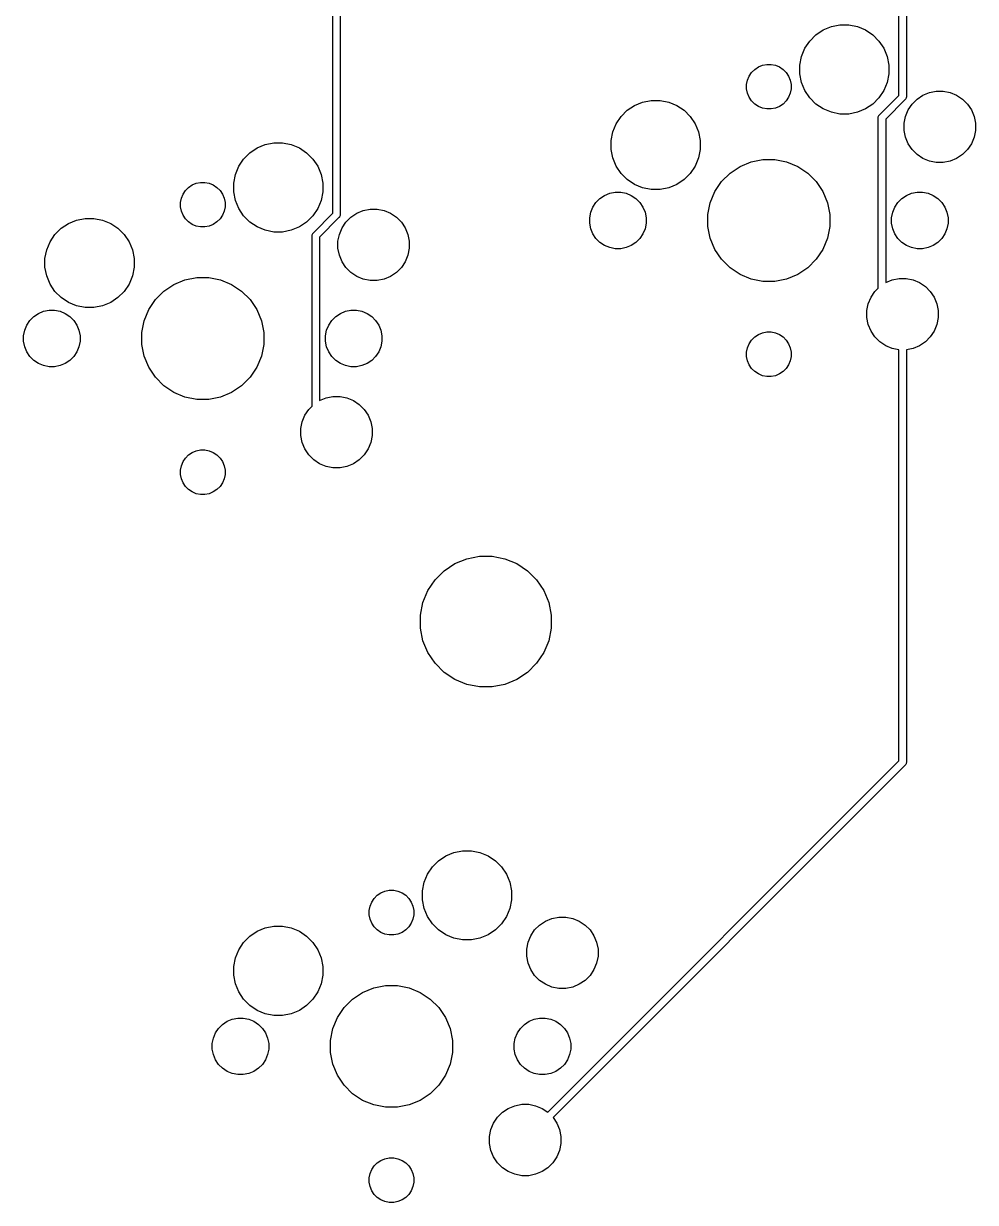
# Model space of a CAD drawing. Extents: x 52 to 337, y -159 to -34.
# Drawn here: x 101.92 to 133.95, y -132.25 to -92.6 of the extents above; entities that cross this region are included whole.
import ezdxf

# ---------------------------------------------------------------- set-up
doc = ezdxf.new("R2010")
doc.units = 0
doc.layers.add('BLACK', color=7, linetype='CONTINUOUS')

msp = doc.modelspace()

# ---------------------------------------------------------------- linework, layer by layer
at = {"layer": 'BLACK', "linetype": 'CONTINUOUS'}
for p, q in [((131.375, -95.01), (131.375, -84.5174)), ((131.625, -84.5174), (131.625, -95.0556)), ((112.325, -98.9787), (112.325, -88.4861)), ((112.575, -88.4861), (112.575, -99.0244)), ((128.829, -92.8095), (129.102, -92.6964)), ((129.102, -92.6964), (129.392, -92.6388)), ((129.392, -92.6388), (129.688, -92.6388)), ((129.688, -92.6388), (129.978, -92.6964)), ((129.978, -92.6964), (130.251, -92.8095)), ((128.211, -93.4282), (128.375, -93.1826)), ((128.375, -93.1826), (128.584, -92.9736)), ((128.584, -92.9736), (128.829, -92.8095)), ((130.251, -92.8095), (130.496, -92.9736)), ((130.496, -92.9736), (130.705, -93.1826)), ((130.705, -93.1826), (130.869, -93.4282)), ((128.098, -93.7012), (128.211, -93.4282)), ((130.869, -93.4282), (130.982, -93.7012)), ((126.781, -93.9976), (126.926, -93.9688)), ((126.926, -93.9688), (127.074, -93.9688)), ((127.074, -93.9688), (127.219, -93.9976)), ((128.04, -93.991), (128.098, -93.7012)), ((130.982, -93.7012), (131.04, -93.991)), ((126.279, -94.5), (126.335, -94.3635)), ((126.335, -94.3635), (126.417, -94.2407)), ((126.417, -94.2407), (126.522, -94.1362)), ((126.522, -94.1362), (126.645, -94.0541)), ((126.645, -94.0541), (126.781, -93.9976)), ((127.219, -93.9976), (127.355, -94.0541)), ((127.355, -94.0541), (127.478, -94.1362)), ((127.478, -94.1362), (127.583, -94.2407)), ((127.583, -94.2407), (127.665, -94.3635)), ((127.665, -94.3635), (127.721, -94.5)), ((128.04, -94.2865), (128.04, -93.991)), ((128.098, -94.5763), (128.04, -94.2865)), ((131.04, -94.2865), (130.982, -94.5763)), ((131.04, -93.991), (131.04, -94.2865)), ((126.25, -94.6449), (126.279, -94.5)), ((126.25, -94.7926), (126.25, -94.6449)), ((127.721, -94.5), (127.75, -94.6449)), ((127.75, -94.6449), (127.75, -94.7926)), ((128.211, -94.8493), (128.098, -94.5763)), ((130.982, -94.5763), (130.869, -94.8493)), ((126.279, -94.9375), (126.25, -94.7926)), ((126.335, -95.074), (126.279, -94.9375)), ((126.417, -95.1968), (126.335, -95.074)), ((127.665, -95.074), (127.583, -95.1968)), ((127.721, -94.9375), (127.665, -95.074)), ((127.75, -94.7926), (127.721, -94.9375)), ((128.375, -95.0949), (128.211, -94.8493)), ((128.584, -95.3039), (128.375, -95.0949)), ((130.705, -95.0949), (130.496, -95.3039)), ((130.869, -94.8493), (130.705, -95.0949)), ((130.721, -95.664), (131.375, -95.01)), ((131.584, -95.1545), (130.93, -95.8085)), ((131.589, -95.1506), (131.584, -95.1545)), ((131.6, -95.1366), (131.589, -95.1506)), ((131.604, -95.1315), (131.6, -95.1366)), ((131.616, -95.1098), (131.604, -95.1315)), ((131.623, -95.0863), (131.616, -95.1098)), ((131.625, -95.0679), (131.623, -95.0863)), ((131.625, -95.0556), (131.626, -95.0617)), ((131.626, -95.0617), (131.625, -95.0679)), ((131.625, -95.0679), (131.625, -95.0679)), ((131.818, -95.3038), (131.985, -95.1366)), ((131.985, -95.1366), (132.182, -95.0053)), ((132.182, -95.0053), (132.4, -94.9149)), ((132.4, -94.9149), (132.632, -94.8687)), ((132.632, -94.8687), (132.868, -94.8687)), ((132.868, -94.8687), (133.1, -94.9149)), ((133.1, -94.9149), (133.318, -95.0053)), ((133.318, -95.0053), (133.515, -95.1366)), ((133.515, -95.1366), (133.682, -95.3038)), ((122.025, -95.7226), (122.234, -95.5136)), ((122.234, -95.5136), (122.479, -95.3495)), ((122.479, -95.3495), (122.752, -95.2364)), ((122.752, -95.2364), (123.042, -95.1787)), ((123.042, -95.1787), (123.338, -95.1787)), ((123.338, -95.1787), (123.628, -95.2364)), ((123.628, -95.2364), (123.901, -95.3495)), ((123.901, -95.3495), (124.146, -95.5136)), ((124.146, -95.5136), (124.355, -95.7226)), ((126.522, -95.3013), (126.417, -95.1968)), ((126.645, -95.3834), (126.522, -95.3013)), ((126.781, -95.4399), (126.645, -95.3834)), ((126.926, -95.4688), (126.781, -95.4399)), ((127.074, -95.4688), (126.926, -95.4688)), ((127.219, -95.4399), (127.074, -95.4688)), ((127.355, -95.3834), (127.219, -95.4399)), ((127.478, -95.3013), (127.355, -95.3834)), ((127.583, -95.1968), (127.478, -95.3013)), ((128.829, -95.468), (128.584, -95.3039)), ((129.102, -95.5811), (128.829, -95.468)), ((130.251, -95.468), (129.978, -95.5811)), ((130.496, -95.3039), (130.251, -95.468)), ((131.596, -95.7187), (131.687, -95.5003)), ((131.687, -95.5003), (131.818, -95.3038)), ((133.682, -95.3038), (133.813, -95.5003)), ((133.813, -95.5003), (133.904, -95.7187)), ((121.861, -95.9682), (122.025, -95.7226)), ((124.355, -95.7226), (124.519, -95.9682)), ((129.392, -95.6388), (129.102, -95.5811)), ((129.688, -95.6388), (129.392, -95.6388)), ((129.978, -95.5811), (129.688, -95.6388)), ((130.679, -95.7567), (130.68, -95.7506)), ((130.68, -95.7629), (130.679, -95.7567)), ((130.68, -95.7506), (130.682, -95.7322)), ((130.68, -95.7506), (130.68, -95.7506)), ((130.68, -101.492), (130.68, -95.7629)), ((130.682, -95.7322), (130.689, -95.7087)), ((130.689, -95.7087), (130.701, -95.687)), ((130.701, -95.687), (130.716, -95.6679)), ((130.716, -95.6679), (130.721, -95.664)), ((130.93, -95.8085), (130.93, -101.306)), ((131.55, -95.9506), (131.596, -95.7187)), ((131.55, -96.1869), (131.55, -95.9506)), ((133.904, -95.7187), (133.95, -95.9506)), ((133.95, -95.9506), (133.95, -96.1869)), ((121.69, -96.531), (121.748, -96.2412)), ((121.748, -96.2412), (121.861, -95.9682)), ((124.519, -95.9682), (124.632, -96.2412)), ((124.632, -96.2412), (124.69, -96.531)), ((131.596, -96.4188), (131.55, -96.1869)), ((133.95, -96.1869), (133.904, -96.4188)), ((109.779, -96.7782), (110.052, -96.6651)), ((110.052, -96.6651), (110.342, -96.6075)), ((110.342, -96.6075), (110.638, -96.6075)), ((110.638, -96.6075), (110.928, -96.6651)), ((110.928, -96.6651), (111.201, -96.7782)), ((121.69, -96.8265), (121.69, -96.531)), ((124.69, -96.531), (124.69, -96.8265)), ((131.687, -96.6372), (131.596, -96.4188)), ((131.818, -96.8337), (131.687, -96.6372)), ((133.813, -96.6372), (133.682, -96.8337)), ((133.904, -96.4188), (133.813, -96.6372)), ((109.161, -97.397), (109.325, -97.1513)), ((109.325, -97.1513), (109.534, -96.9424)), ((109.534, -96.9424), (109.779, -96.7782)), ((111.201, -96.7782), (111.446, -96.9424)), ((111.446, -96.9424), (111.655, -97.1513)), ((111.655, -97.1513), (111.819, -97.397)), ((121.748, -97.1163), (121.69, -96.8265)), ((121.861, -97.3893), (121.748, -97.1163)), ((124.632, -97.1163), (124.519, -97.3893)), ((124.69, -96.8265), (124.632, -97.1163)), ((131.985, -97.0009), (131.818, -96.8337)), ((132.182, -97.1322), (131.985, -97.0009)), ((132.4, -97.2226), (132.182, -97.1322)), ((133.318, -97.1322), (133.1, -97.2226)), ((133.515, -97.0009), (133.318, -97.1322)), ((133.682, -96.8337), (133.515, -97.0009)), ((109.048, -97.67), (109.161, -97.397)), ((111.819, -97.397), (111.932, -97.67)), ((122.025, -97.6349), (121.861, -97.3893)), ((124.519, -97.3893), (124.355, -97.6349)), ((125.693, -97.6264), (126.029, -97.4021)), ((126.029, -97.4021), (126.402, -97.2475)), ((126.402, -97.2475), (126.798, -97.1687)), ((126.798, -97.1687), (127.202, -97.1687)), ((127.202, -97.1687), (127.598, -97.2475)), ((127.598, -97.2475), (127.971, -97.4021)), ((127.971, -97.4021), (128.307, -97.6264)), ((132.632, -97.2687), (132.4, -97.2226)), ((132.868, -97.2687), (132.632, -97.2687)), ((133.1, -97.2226), (132.868, -97.2687)), ((107.731, -97.9663), (107.876, -97.9375)), ((107.876, -97.9375), (108.024, -97.9375)), ((108.024, -97.9375), (108.169, -97.9663)), ((108.99, -97.9598), (109.048, -97.67)), ((111.932, -97.67), (111.99, -97.9598)), ((122.234, -97.8439), (122.025, -97.6349)), ((122.479, -98.008), (122.234, -97.8439)), ((124.146, -97.8439), (123.901, -98.008)), ((124.355, -97.6349), (124.146, -97.8439)), ((125.183, -98.2477), (125.408, -97.912)), ((125.408, -97.912), (125.693, -97.6264)), ((128.307, -97.6264), (128.592, -97.912)), ((128.592, -97.912), (128.817, -98.2477)), ((107.229, -98.4687), (107.285, -98.3322)), ((107.285, -98.3322), (107.367, -98.2094)), ((107.367, -98.2094), (107.472, -98.1049)), ((107.472, -98.1049), (107.595, -98.0229)), ((107.595, -98.0229), (107.731, -97.9663)), ((108.169, -97.9663), (108.305, -98.0229)), ((108.305, -98.0229), (108.428, -98.1049)), ((108.428, -98.1049), (108.533, -98.2094)), ((108.533, -98.2094), (108.615, -98.3322)), ((108.615, -98.3322), (108.671, -98.4687)), ((108.99, -98.2552), (108.99, -97.9598)), ((109.048, -98.545), (108.99, -98.2552)), ((111.99, -98.2552), (111.932, -98.545)), ((111.99, -97.9598), (111.99, -98.2552)), ((121.47, -98.3769), (121.643, -98.3053)), ((121.643, -98.3053), (121.826, -98.2687)), ((121.826, -98.2687), (122.014, -98.2687)), ((122.014, -98.2687), (122.197, -98.3053)), ((122.197, -98.3053), (122.37, -98.3769)), ((122.752, -98.1211), (122.479, -98.008)), ((123.042, -98.1787), (122.752, -98.1211)), ((123.338, -98.1787), (123.042, -98.1787)), ((123.628, -98.1211), (123.338, -98.1787)), ((123.901, -98.008), (123.628, -98.1211)), ((125.029, -98.6208), (125.183, -98.2477)), ((128.817, -98.2477), (128.971, -98.6208)), ((131.63, -98.3769), (131.803, -98.3053)), ((131.803, -98.3053), (131.986, -98.2687)), ((131.986, -98.2687), (132.174, -98.2687)), ((132.174, -98.2687), (132.357, -98.3053)), ((132.357, -98.3053), (132.53, -98.3769)), ((107.2, -98.6136), (107.229, -98.4687)), ((107.2, -98.7614), (107.2, -98.6136)), ((108.671, -98.4687), (108.7, -98.6136)), ((108.7, -98.6136), (108.7, -98.7614)), ((109.161, -98.818), (109.048, -98.545)), ((111.932, -98.545), (111.819, -98.818)), ((121.078, -98.7688), (121.182, -98.6132)), ((121.182, -98.6132), (121.314, -98.4808)), ((121.314, -98.4808), (121.47, -98.3769)), ((122.37, -98.3769), (122.526, -98.4808)), ((122.526, -98.4808), (122.658, -98.6132)), ((122.658, -98.6132), (122.762, -98.7688)), ((124.95, -99.0168), (125.029, -98.6208)), ((128.971, -98.6208), (129.05, -99.0168)), ((131.238, -98.7688), (131.342, -98.6132)), ((131.342, -98.6132), (131.474, -98.4808)), ((131.474, -98.4808), (131.63, -98.3769)), ((132.53, -98.3769), (132.686, -98.4808)), ((132.686, -98.4808), (132.818, -98.6132)), ((132.818, -98.6132), (132.922, -98.7688)), ((107.229, -98.9063), (107.2, -98.7614)), ((107.285, -99.0428), (107.229, -98.9063)), ((107.367, -99.1656), (107.285, -99.0428)), ((108.615, -99.0428), (108.533, -99.1656)), ((108.671, -98.9063), (108.615, -99.0428)), ((108.7, -98.7614), (108.671, -98.9063)), ((109.325, -99.0637), (109.161, -98.818)), ((109.534, -99.2726), (109.325, -99.0637)), ((111.655, -99.0637), (111.446, -99.2726)), ((111.819, -98.818), (111.655, -99.0637)), ((111.671, -99.6328), (112.325, -98.9787)), ((112.534, -99.1232), (111.88, -99.7773)), ((112.539, -99.1193), (112.534, -99.1232)), ((112.55, -99.1054), (112.539, -99.1193)), ((112.554, -99.1003), (112.55, -99.1054)), ((112.566, -99.0786), (112.554, -99.1003)), ((112.573, -99.055), (112.566, -99.0786)), ((112.566, -99.0786), (112.566, -99.0786)), ((112.575, -99.0366), (112.573, -99.055)), ((112.575, -99.0244), (112.576, -99.0305)), ((112.576, -99.0305), (112.575, -99.0366)), ((112.575, -99.0366), (112.575, -99.0366)), ((112.768, -99.2725), (112.935, -99.1054)), ((112.935, -99.1054), (113.132, -98.9741)), ((113.132, -98.9741), (113.35, -98.8836)), ((113.35, -98.8836), (113.582, -98.8375)), ((113.582, -98.8375), (113.818, -98.8375)), ((113.818, -98.8375), (114.05, -98.8836)), ((114.05, -98.8836), (114.268, -98.9741)), ((114.268, -98.9741), (114.465, -99.1054)), ((114.465, -99.1054), (114.632, -99.2725)), ((120.97, -99.1252), (121.007, -98.9416)), ((120.97, -99.3123), (120.97, -99.1252)), ((121.007, -98.9416), (121.078, -98.7688)), ((122.762, -98.7688), (122.833, -98.9416)), ((122.833, -98.9416), (122.87, -99.1252)), ((122.87, -99.1252), (122.87, -99.3123)), ((124.95, -99.4207), (124.95, -99.0168)), ((129.05, -99.0168), (129.05, -99.4207)), ((131.13, -99.1252), (131.167, -98.9416)), ((131.13, -99.3123), (131.13, -99.1252)), ((131.167, -98.9416), (131.238, -98.7688)), ((132.922, -98.7688), (132.993, -98.9416)), ((132.993, -98.9416), (133.03, -99.1252)), ((133.03, -99.1252), (133.03, -99.3123)), ((102.975, -99.6913), (103.184, -99.4824)), ((103.184, -99.4824), (103.429, -99.3182)), ((103.429, -99.3182), (103.702, -99.2051)), ((103.702, -99.2051), (103.992, -99.1475)), ((103.992, -99.1475), (104.288, -99.1475)), ((104.288, -99.1475), (104.578, -99.2051)), ((104.578, -99.2051), (104.851, -99.3182)), ((104.851, -99.3182), (105.096, -99.4824)), ((105.096, -99.4824), (105.305, -99.6913)), ((107.472, -99.2701), (107.367, -99.1656)), ((107.595, -99.3521), (107.472, -99.2701)), ((107.731, -99.4087), (107.595, -99.3521)), ((107.876, -99.4375), (107.731, -99.4087)), ((108.024, -99.4375), (107.876, -99.4375)), ((108.169, -99.4087), (108.024, -99.4375)), ((108.305, -99.3521), (108.169, -99.4087)), ((108.428, -99.2701), (108.305, -99.3521)), ((108.533, -99.1656), (108.428, -99.2701)), ((109.779, -99.4368), (109.534, -99.2726)), ((110.052, -99.5499), (109.779, -99.4368)), ((111.201, -99.4368), (110.928, -99.5499)), ((111.446, -99.2726), (111.201, -99.4368)), ((112.546, -99.6875), (112.637, -99.4691)), ((112.637, -99.4691), (112.768, -99.2725)), ((114.632, -99.2725), (114.763, -99.4691)), ((114.763, -99.4691), (114.854, -99.6875)), ((121.007, -99.4959), (120.97, -99.3123)), ((121.078, -99.6687), (121.007, -99.4959)), ((122.833, -99.4959), (122.762, -99.6687)), ((122.87, -99.3123), (122.833, -99.4959)), ((125.029, -99.8167), (124.95, -99.4207)), ((129.05, -99.4207), (128.971, -99.8167)), ((131.167, -99.4959), (131.13, -99.3123)), ((131.238, -99.6687), (131.167, -99.4959)), ((132.993, -99.4959), (132.922, -99.6687)), ((133.03, -99.3123), (132.993, -99.4959)), ((102.811, -99.937), (102.975, -99.6913)), ((105.305, -99.6913), (105.469, -99.937)), ((110.342, -99.6075), (110.052, -99.5499)), ((110.638, -99.6075), (110.342, -99.6075)), ((110.928, -99.5499), (110.638, -99.6075)), ((111.629, -99.7255), (111.63, -99.7194)), ((111.63, -99.7316), (111.629, -99.7255)), ((111.63, -99.7194), (111.632, -99.701)), ((111.63, -99.7194), (111.63, -99.7194)), ((111.63, -105.46), (111.63, -99.7316)), ((111.632, -99.701), (111.639, -99.6774)), ((111.639, -99.6774), (111.651, -99.6557)), ((111.651, -99.6557), (111.666, -99.6367)), ((111.666, -99.6367), (111.671, -99.6328)), ((111.88, -99.7773), (111.88, -105.275)), ((112.5, -99.9193), (112.546, -99.6875)), ((112.5, -100.156), (112.5, -99.9193)), ((114.854, -99.6875), (114.9, -99.9193)), ((114.9, -99.9193), (114.9, -100.156)), ((121.182, -99.8243), (121.078, -99.6687)), ((121.314, -99.9567), (121.182, -99.8243)), ((122.658, -99.8243), (122.526, -99.9567)), ((122.762, -99.6687), (122.658, -99.8243)), ((125.183, -100.19), (125.029, -99.8167)), ((128.971, -99.8167), (128.817, -100.19)), ((131.342, -99.8243), (131.238, -99.6687)), ((131.474, -99.9567), (131.342, -99.8243)), ((132.818, -99.8243), (132.686, -99.9567)), ((132.922, -99.6687), (132.818, -99.8243)), ((102.64, -100.5), (102.698, -100.21)), ((102.698, -100.21), (102.811, -99.937)), ((105.469, -99.937), (105.582, -100.21)), ((105.582, -100.21), (105.64, -100.5)), ((112.546, -100.388), (112.5, -100.156)), ((114.9, -100.156), (114.854, -100.388)), ((121.47, -100.061), (121.314, -99.9567)), ((121.643, -100.132), (121.47, -100.061)), ((121.826, -100.169), (121.643, -100.132)), ((122.014, -100.169), (121.826, -100.169)), ((122.197, -100.132), (122.014, -100.169)), ((122.37, -100.061), (122.197, -100.132)), ((122.526, -99.9567), (122.37, -100.061)), ((125.408, -100.526), (125.183, -100.19)), ((128.817, -100.19), (128.592, -100.526)), ((131.63, -100.061), (131.474, -99.9567)), ((131.803, -100.132), (131.63, -100.061)), ((131.986, -100.169), (131.803, -100.132)), ((132.174, -100.169), (131.986, -100.169)), ((132.357, -100.132), (132.174, -100.169)), ((132.53, -100.061), (132.357, -100.132)), ((132.686, -99.9567), (132.53, -100.061)), ((102.64, -100.795), (102.64, -100.5)), ((105.64, -100.5), (105.64, -100.795)), ((112.637, -100.606), (112.546, -100.388)), ((112.768, -100.802), (112.637, -100.606)), ((114.763, -100.606), (114.632, -100.802)), ((114.854, -100.388), (114.763, -100.606)), ((125.693, -100.811), (125.408, -100.526)), ((128.592, -100.526), (128.307, -100.811)), ((102.698, -101.085), (102.64, -100.795)), ((102.811, -101.358), (102.698, -101.085)), ((105.582, -101.085), (105.469, -101.358)), ((105.64, -100.795), (105.582, -101.085)), ((112.935, -100.97), (112.768, -100.802)), ((113.132, -101.101), (112.935, -100.97)), ((113.35, -101.191), (113.132, -101.101)), ((114.268, -101.101), (114.05, -101.191)), ((114.465, -100.97), (114.268, -101.101)), ((114.632, -100.802), (114.465, -100.97)), ((126.029, -101.035), (125.693, -100.811)), ((126.402, -101.19), (126.029, -101.035)), ((127.971, -101.035), (127.598, -101.19)), ((128.307, -100.811), (127.971, -101.035)), ((102.975, -101.604), (102.811, -101.358)), ((105.469, -101.358), (105.305, -101.604)), ((106.643, -101.595), (106.979, -101.371)), ((106.979, -101.371), (107.352, -101.216)), ((107.352, -101.216), (107.748, -101.137)), ((107.748, -101.137), (108.152, -101.137)), ((108.152, -101.137), (108.548, -101.216)), ((108.548, -101.216), (108.921, -101.371)), ((108.921, -101.371), (109.257, -101.595)), ((113.582, -101.237), (113.35, -101.191)), ((113.818, -101.237), (113.582, -101.237)), ((114.05, -101.191), (113.818, -101.237)), ((126.798, -101.269), (126.402, -101.19)), ((127.202, -101.269), (126.798, -101.269)), ((127.598, -101.19), (127.202, -101.269)), ((130.568, -101.604), (130.68, -101.492)), ((130.93, -101.306), (130.932, -101.305)), ((130.932, -101.305), (131.15, -101.215)), ((131.15, -101.215), (131.382, -101.169)), ((131.382, -101.169), (131.618, -101.169)), ((131.618, -101.169), (131.85, -101.215)), ((131.85, -101.215), (132.068, -101.305)), ((132.068, -101.305), (132.265, -101.437)), ((132.265, -101.437), (132.432, -101.604)), ((103.184, -101.813), (102.975, -101.604)), ((103.429, -101.977), (103.184, -101.813)), ((105.096, -101.813), (104.851, -101.977)), ((105.305, -101.604), (105.096, -101.813)), ((106.133, -102.216), (106.358, -101.881)), ((106.358, -101.881), (106.643, -101.595)), ((109.257, -101.595), (109.542, -101.881)), ((109.542, -101.881), (109.767, -102.216)), ((130.346, -102.019), (130.437, -101.8)), ((130.437, -101.8), (130.568, -101.604)), ((132.432, -101.604), (132.563, -101.8)), ((132.563, -101.8), (132.654, -102.019)), ((102.42, -102.346), (102.593, -102.274)), ((102.593, -102.274), (102.776, -102.237)), ((102.776, -102.237), (102.964, -102.237)), ((102.964, -102.237), (103.147, -102.274)), ((103.147, -102.274), (103.32, -102.346)), ((103.702, -102.09), (103.429, -101.977)), ((103.992, -102.147), (103.702, -102.09)), ((104.288, -102.147), (103.992, -102.147)), ((104.578, -102.09), (104.288, -102.147)), ((104.851, -101.977), (104.578, -102.09)), ((105.979, -102.59), (106.133, -102.216)), ((109.767, -102.216), (109.921, -102.59)), ((112.58, -102.346), (112.753, -102.274)), ((112.753, -102.274), (112.936, -102.237)), ((112.936, -102.237), (113.124, -102.237)), ((113.124, -102.237), (113.307, -102.274)), ((113.307, -102.274), (113.48, -102.346)), ((130.3, -102.251), (130.346, -102.019)), ((130.3, -102.487), (130.3, -102.251)), ((132.654, -102.019), (132.7, -102.251)), ((132.7, -102.251), (132.7, -102.487)), ((102.028, -102.738), (102.132, -102.582)), ((102.132, -102.582), (102.264, -102.45)), ((102.264, -102.45), (102.42, -102.346)), ((103.32, -102.346), (103.476, -102.45)), ((103.476, -102.45), (103.608, -102.582)), ((103.608, -102.582), (103.712, -102.738)), ((105.9, -102.986), (105.979, -102.59)), ((109.921, -102.59), (110, -102.986)), ((112.188, -102.738), (112.292, -102.582)), ((112.292, -102.582), (112.424, -102.45)), ((112.424, -102.45), (112.58, -102.346)), ((113.48, -102.346), (113.636, -102.45)), ((113.636, -102.45), (113.768, -102.582)), ((113.768, -102.582), (113.872, -102.738)), ((130.346, -102.719), (130.3, -102.487)), ((132.7, -102.487), (132.654, -102.719)), ((101.92, -103.094), (101.957, -102.91)), ((101.92, -103.281), (101.92, -103.094)), ((101.957, -102.91), (102.028, -102.738)), ((103.712, -102.738), (103.783, -102.91)), ((103.783, -102.91), (103.82, -103.094)), ((103.82, -103.094), (103.82, -103.281)), ((105.9, -103.389), (105.9, -102.986)), ((110, -102.986), (110, -103.389)), ((112.08, -103.094), (112.117, -102.91)), ((112.08, -103.281), (112.08, -103.094)), ((112.117, -102.91), (112.188, -102.738)), ((113.872, -102.738), (113.943, -102.91)), ((113.943, -102.91), (113.98, -103.094)), ((113.98, -103.094), (113.98, -103.281)), ((126.522, -103.136), (126.645, -103.054)), ((126.645, -103.054), (126.781, -102.998)), ((126.781, -102.998), (126.926, -102.969)), ((126.926, -102.969), (127.074, -102.969)), ((127.074, -102.969), (127.219, -102.998)), ((127.219, -102.998), (127.355, -103.054)), ((127.355, -103.054), (127.478, -103.136)), ((130.437, -102.937), (130.346, -102.719)), ((130.568, -103.134), (130.437, -102.937)), ((132.563, -102.937), (132.432, -103.134)), ((132.654, -102.719), (132.563, -102.937)), ((101.957, -103.465), (101.92, -103.281)), ((102.028, -103.637), (101.957, -103.465)), ((103.783, -103.465), (103.712, -103.637)), ((103.82, -103.281), (103.783, -103.465)), ((105.979, -103.785), (105.9, -103.389)), ((110, -103.389), (109.921, -103.785)), ((112.117, -103.465), (112.08, -103.281)), ((112.188, -103.637), (112.117, -103.465)), ((113.943, -103.465), (113.872, -103.637)), ((113.98, -103.281), (113.943, -103.465)), ((126.279, -103.5), (126.335, -103.363)), ((126.335, -103.363), (126.417, -103.241)), ((126.417, -103.241), (126.522, -103.136)), ((127.478, -103.136), (127.583, -103.241)), ((127.583, -103.241), (127.665, -103.363)), ((127.665, -103.363), (127.721, -103.5)), ((130.735, -103.301), (130.568, -103.134)), ((130.932, -103.432), (130.735, -103.301)), ((131.15, -103.523), (130.932, -103.432)), ((132.068, -103.432), (131.85, -103.523)), ((132.265, -103.301), (132.068, -103.432)), ((132.432, -103.134), (132.265, -103.301)), ((102.132, -103.793), (102.028, -103.637)), ((102.264, -103.925), (102.132, -103.793)), ((103.608, -103.793), (103.476, -103.925)), ((103.712, -103.637), (103.608, -103.793)), ((106.133, -104.159), (105.979, -103.785)), ((109.921, -103.785), (109.767, -104.159)), ((112.292, -103.793), (112.188, -103.637)), ((112.424, -103.925), (112.292, -103.793)), ((113.768, -103.793), (113.636, -103.925)), ((113.872, -103.637), (113.768, -103.793)), ((126.25, -103.645), (126.279, -103.5)), ((126.25, -103.793), (126.25, -103.645)), ((126.279, -103.938), (126.25, -103.793)), ((127.721, -103.5), (127.75, -103.645)), ((127.75, -103.793), (127.721, -103.938)), ((127.75, -103.645), (127.75, -103.793)), ((131.375, -103.567), (131.15, -103.523)), ((131.375, -117.398), (131.375, -103.567)), ((131.85, -103.523), (131.625, -103.567)), ((131.625, -103.567), (131.625, -117.444)), ((102.42, -104.029), (102.264, -103.925)), ((102.593, -104.101), (102.42, -104.029)), ((102.776, -104.137), (102.593, -104.101)), ((102.964, -104.137), (102.776, -104.137)), ((103.147, -104.101), (102.964, -104.137)), ((103.32, -104.029), (103.147, -104.101)), ((103.476, -103.925), (103.32, -104.029)), ((106.358, -104.494), (106.133, -104.159)), ((109.767, -104.159), (109.542, -104.494)), ((112.58, -104.029), (112.424, -103.925)), ((112.753, -104.101), (112.58, -104.029)), ((112.936, -104.137), (112.753, -104.101)), ((113.124, -104.137), (112.936, -104.137)), ((113.307, -104.101), (113.124, -104.137)), ((113.48, -104.029), (113.307, -104.101)), ((113.636, -103.925), (113.48, -104.029)), ((126.335, -104.074), (126.279, -103.938)), ((126.417, -104.197), (126.335, -104.074)), ((126.522, -104.301), (126.417, -104.197)), ((127.583, -104.197), (127.478, -104.301)), ((127.665, -104.074), (127.583, -104.197)), ((127.721, -103.938), (127.665, -104.074)), ((106.643, -104.78), (106.358, -104.494)), ((109.542, -104.494), (109.257, -104.78)), ((126.645, -104.383), (126.522, -104.301)), ((126.781, -104.44), (126.645, -104.383)), ((126.926, -104.469), (126.781, -104.44)), ((127.074, -104.469), (126.926, -104.469)), ((127.219, -104.44), (127.074, -104.469)), ((127.355, -104.383), (127.219, -104.44)), ((127.478, -104.301), (127.355, -104.383)), ((106.979, -105.004), (106.643, -104.78)), ((107.352, -105.159), (106.979, -105.004)), ((108.921, -105.004), (108.548, -105.159)), ((109.257, -104.78), (108.921, -105.004)), ((107.748, -105.237), (107.352, -105.159)), ((108.152, -105.237), (107.748, -105.237)), ((108.548, -105.159), (108.152, -105.237)), ((111.518, -105.573), (111.63, -105.46)), ((111.88, -105.275), (111.882, -105.274)), ((111.882, -105.274), (112.1, -105.184)), ((112.1, -105.184), (112.332, -105.137)), ((112.332, -105.137), (112.568, -105.137)), ((112.568, -105.137), (112.8, -105.184)), ((112.8, -105.184), (113.018, -105.274)), ((113.018, -105.274), (113.215, -105.405)), ((113.215, -105.405), (113.382, -105.573)), ((111.296, -105.987), (111.387, -105.769)), ((111.387, -105.769), (111.518, -105.573)), ((113.382, -105.573), (113.513, -105.769)), ((113.513, -105.769), (113.604, -105.987)), ((111.25, -106.219), (111.296, -105.987)), ((111.25, -106.456), (111.25, -106.219)), ((113.604, -105.987), (113.65, -106.219)), ((113.65, -106.219), (113.65, -106.456)), ((111.296, -106.688), (111.25, -106.456)), ((113.65, -106.456), (113.604, -106.688)), ((107.472, -107.105), (107.595, -107.023)), ((107.595, -107.023), (107.731, -106.966)), ((107.731, -106.966), (107.876, -106.938)), ((107.876, -106.938), (108.024, -106.938)), ((108.024, -106.938), (108.169, -106.966)), ((108.169, -106.966), (108.305, -107.023)), ((108.305, -107.023), (108.428, -107.105)), ((111.387, -106.906), (111.296, -106.688)), ((111.518, -107.102), (111.387, -106.906)), ((113.513, -106.906), (113.382, -107.102)), ((113.604, -106.688), (113.513, -106.906)), ((107.229, -107.469), (107.285, -107.332)), ((107.285, -107.332), (107.367, -107.209)), ((107.367, -107.209), (107.472, -107.105)), ((108.428, -107.105), (108.533, -107.209)), ((108.533, -107.209), (108.615, -107.332)), ((108.615, -107.332), (108.671, -107.469)), ((111.685, -107.27), (111.518, -107.102)), ((111.882, -107.401), (111.685, -107.27)), ((112.1, -107.491), (111.882, -107.401)), ((113.018, -107.401), (112.8, -107.491)), ((113.215, -107.27), (113.018, -107.401)), ((113.382, -107.102), (113.215, -107.27)), ((107.2, -107.614), (107.229, -107.469)), ((107.2, -107.761), (107.2, -107.614)), ((107.229, -107.906), (107.2, -107.761)), ((108.671, -107.469), (108.7, -107.614)), ((108.7, -107.761), (108.671, -107.906)), ((108.7, -107.614), (108.7, -107.761)), ((112.332, -107.537), (112.1, -107.491)), ((112.568, -107.537), (112.332, -107.537)), ((112.8, -107.491), (112.568, -107.537)), ((107.285, -108.043), (107.229, -107.906)), ((107.367, -108.166), (107.285, -108.043)), ((107.472, -108.27), (107.367, -108.166)), ((108.533, -108.166), (108.428, -108.27)), ((108.615, -108.043), (108.533, -108.166)), ((108.671, -107.906), (108.615, -108.043)), ((107.595, -108.352), (107.472, -108.27)), ((107.731, -108.409), (107.595, -108.352)), ((107.876, -108.438), (107.731, -108.409)), ((108.024, -108.438), (107.876, -108.438)), ((108.169, -108.409), (108.024, -108.438)), ((108.305, -108.352), (108.169, -108.409)), ((108.428, -108.27), (108.305, -108.352)), ((116.433, -110.763), (116.833, -110.597)), ((116.833, -110.597), (117.258, -110.512)), ((117.258, -110.512), (117.692, -110.512)), ((117.692, -110.512), (118.117, -110.597)), ((118.117, -110.597), (118.517, -110.763)), ((115.766, -111.31), (116.073, -111.004)), ((116.073, -111.004), (116.433, -110.763)), ((118.517, -110.763), (118.877, -111.004)), ((118.877, -111.004), (119.184, -111.31)), ((115.525, -111.67), (115.766, -111.31)), ((119.184, -111.31), (119.425, -111.67)), ((115.36, -112.071), (115.525, -111.67)), ((119.425, -111.67), (119.59, -112.071)), ((115.275, -112.496), (115.36, -112.071)), ((119.59, -112.071), (119.675, -112.496)), ((115.275, -112.929), (115.275, -112.496)), ((119.675, -112.496), (119.675, -112.929)), ((115.36, -113.354), (115.275, -112.929)), ((119.675, -112.929), (119.59, -113.354)), ((115.525, -113.755), (115.36, -113.354)), ((119.59, -113.354), (119.425, -113.755)), ((115.766, -114.115), (115.525, -113.755)), ((119.425, -113.755), (119.184, -114.115)), ((116.073, -114.421), (115.766, -114.115)), ((119.184, -114.115), (118.877, -114.421)), ((116.433, -114.662), (116.073, -114.421)), ((118.877, -114.421), (118.517, -114.662)), ((116.833, -114.828), (116.433, -114.662)), ((117.258, -114.912), (116.833, -114.828)), ((117.692, -114.912), (117.258, -114.912)), ((118.117, -114.828), (117.692, -114.912)), ((118.517, -114.662), (118.117, -114.828)), ((119.559, -129.214), (131.375, -117.398)), ((131.584, -117.543), (119.736, -129.391)), ((131.589, -117.539), (131.584, -117.543)), ((131.593, -117.534), (131.589, -117.539)), ((131.604, -117.52), (131.593, -117.534)), ((131.593, -117.534), (131.593, -117.534)), ((131.605, -117.519), (131.604, -117.52)), ((131.616, -117.498), (131.605, -117.519)), ((131.623, -117.475), (131.616, -117.498)), ((131.625, -117.456), (131.623, -117.475)), ((131.625, -117.444), (131.626, -117.45)), ((131.626, -117.45), (131.625, -117.456)), ((131.625, -117.456), (131.625, -117.456)), ((116.129, -120.591), (116.402, -120.478)), ((116.402, -120.478), (116.692, -120.42)), ((116.692, -120.42), (116.988, -120.42)), ((116.988, -120.42), (117.278, -120.478)), ((117.278, -120.478), (117.551, -120.591)), ((115.675, -120.964), (115.884, -120.755)), ((115.884, -120.755), (116.129, -120.591)), ((117.551, -120.591), (117.796, -120.755)), ((117.796, -120.755), (118.005, -120.964)), ((115.398, -121.482), (115.511, -121.209)), ((115.511, -121.209), (115.675, -120.964)), ((118.005, -120.964), (118.169, -121.209)), ((118.169, -121.209), (118.282, -121.482)), ((115.34, -121.772), (115.398, -121.482)), ((118.282, -121.482), (118.34, -121.772)), ((113.635, -122.145), (113.717, -122.022)), ((113.717, -122.022), (113.822, -121.917)), ((113.822, -121.917), (113.945, -121.835)), ((113.945, -121.835), (114.081, -121.779)), ((114.081, -121.779), (114.226, -121.75)), ((114.226, -121.75), (114.374, -121.75)), ((114.374, -121.75), (114.519, -121.779)), ((114.519, -121.779), (114.655, -121.835)), ((114.655, -121.835), (114.778, -121.917)), ((114.778, -121.917), (114.883, -122.022)), ((114.883, -122.022), (114.965, -122.145)), ((115.34, -122.068), (115.34, -121.772)), ((115.398, -122.358), (115.34, -122.068)), ((118.34, -122.068), (118.282, -122.358)), ((118.34, -121.772), (118.34, -122.068)), ((113.55, -122.426), (113.579, -122.281)), ((113.55, -122.574), (113.55, -122.426)), ((113.579, -122.281), (113.635, -122.145)), ((114.965, -122.145), (115.021, -122.281)), ((115.021, -122.281), (115.05, -122.426)), ((115.05, -122.426), (115.05, -122.574)), ((115.511, -122.631), (115.398, -122.358)), ((118.282, -122.358), (118.169, -122.631)), ((113.579, -122.719), (113.55, -122.574)), ((113.635, -122.855), (113.579, -122.719)), ((113.717, -122.978), (113.635, -122.855)), ((114.965, -122.855), (114.883, -122.978)), ((115.021, -122.719), (114.965, -122.855)), ((115.05, -122.574), (115.021, -122.719)), ((115.675, -122.876), (115.511, -122.631)), ((115.884, -123.085), (115.675, -122.876)), ((118.005, -122.876), (117.796, -123.085)), ((118.169, -122.631), (118.005, -122.876)), ((119.118, -123.085), (119.285, -122.918)), ((119.285, -122.918), (119.482, -122.787)), ((119.482, -122.787), (119.7, -122.696)), ((119.7, -122.696), (119.932, -122.65)), ((119.932, -122.65), (120.168, -122.65)), ((120.168, -122.65), (120.4, -122.696)), ((120.4, -122.696), (120.618, -122.787)), ((120.618, -122.787), (120.815, -122.918)), ((120.815, -122.918), (120.982, -123.085)), ((109.325, -123.504), (109.534, -123.295)), ((109.534, -123.295), (109.779, -123.131)), ((109.779, -123.131), (110.052, -123.018)), ((110.052, -123.018), (110.342, -122.96)), ((110.342, -122.96), (110.638, -122.96)), ((110.638, -122.96), (110.928, -123.018)), ((110.928, -123.018), (111.201, -123.131)), ((111.201, -123.131), (111.446, -123.295)), ((111.446, -123.295), (111.655, -123.504)), ((113.822, -123.083), (113.717, -122.978)), ((113.945, -123.165), (113.822, -123.083)), ((114.081, -123.221), (113.945, -123.165)), ((114.226, -123.25), (114.081, -123.221)), ((114.374, -123.25), (114.226, -123.25)), ((114.519, -123.221), (114.374, -123.25)), ((114.655, -123.165), (114.519, -123.221)), ((114.778, -123.083), (114.655, -123.165)), ((114.883, -122.978), (114.778, -123.083)), ((116.129, -123.249), (115.884, -123.085)), ((116.402, -123.362), (116.129, -123.249)), ((117.551, -123.249), (117.278, -123.362)), ((117.796, -123.085), (117.551, -123.249)), ((118.896, -123.5), (118.987, -123.282)), ((118.987, -123.282), (119.118, -123.085)), ((120.982, -123.085), (121.113, -123.282)), ((121.113, -123.282), (121.204, -123.5)), ((109.161, -123.749), (109.325, -123.504)), ((111.655, -123.504), (111.819, -123.749)), ((116.692, -123.42), (116.402, -123.362)), ((116.988, -123.42), (116.692, -123.42)), ((117.278, -123.362), (116.988, -123.42)), ((118.85, -123.732), (118.896, -123.5)), ((121.204, -123.5), (121.25, -123.732)), ((108.99, -124.312), (109.048, -124.022)), ((109.048, -124.022), (109.161, -123.749)), ((111.819, -123.749), (111.932, -124.022)), ((111.932, -124.022), (111.99, -124.312)), ((118.85, -123.968), (118.85, -123.732)), ((118.896, -124.2), (118.85, -123.968)), ((121.25, -123.968), (121.204, -124.2)), ((121.25, -123.732), (121.25, -123.968)), ((108.99, -124.608), (108.99, -124.312)), ((111.99, -124.312), (111.99, -124.608)), ((118.987, -124.418), (118.896, -124.2)), ((119.118, -124.615), (118.987, -124.418)), ((121.113, -124.418), (120.982, -124.615)), ((121.204, -124.2), (121.113, -124.418)), ((109.048, -124.898), (108.99, -124.608)), ((109.161, -125.171), (109.048, -124.898)), ((111.932, -124.898), (111.819, -125.171)), ((111.99, -124.608), (111.932, -124.898)), ((119.285, -124.782), (119.118, -124.615)), ((119.482, -124.913), (119.285, -124.782)), ((120.815, -124.782), (120.618, -124.913)), ((120.982, -124.615), (120.815, -124.782)), ((109.325, -125.416), (109.161, -125.171)), ((111.819, -125.171), (111.655, -125.416)), ((112.993, -125.408), (113.329, -125.183)), ((113.329, -125.183), (113.702, -125.029)), ((113.702, -125.029), (114.098, -124.95)), ((114.098, -124.95), (114.502, -124.95)), ((114.502, -124.95), (114.898, -125.029)), ((114.898, -125.029), (115.271, -125.183)), ((115.271, -125.183), (115.607, -125.408)), ((119.7, -125.004), (119.482, -124.913)), ((119.932, -125.05), (119.7, -125.004)), ((120.168, -125.05), (119.932, -125.05)), ((120.4, -125.004), (120.168, -125.05)), ((120.618, -124.913), (120.4, -125.004)), ((109.534, -125.625), (109.325, -125.416)), ((109.779, -125.789), (109.534, -125.625)), ((111.446, -125.625), (111.201, -125.789)), ((111.655, -125.416), (111.446, -125.625)), ((112.483, -126.029), (112.708, -125.693)), ((112.708, -125.693), (112.993, -125.408)), ((115.607, -125.408), (115.892, -125.693)), ((115.892, -125.693), (116.117, -126.029)), ((108.77, -126.158), (108.943, -126.087)), ((108.943, -126.087), (109.126, -126.05)), ((109.126, -126.05), (109.314, -126.05)), ((109.314, -126.05), (109.497, -126.087)), ((109.497, -126.087), (109.67, -126.158)), ((110.052, -125.902), (109.779, -125.789)), ((110.342, -125.96), (110.052, -125.902)), ((110.638, -125.96), (110.342, -125.96)), ((110.928, -125.902), (110.638, -125.96)), ((111.201, -125.789), (110.928, -125.902)), ((112.329, -126.402), (112.483, -126.029)), ((116.117, -126.029), (116.271, -126.402)), ((118.93, -126.158), (119.103, -126.087)), ((119.103, -126.087), (119.286, -126.05)), ((119.286, -126.05), (119.474, -126.05)), ((119.474, -126.05), (119.657, -126.087)), ((119.657, -126.087), (119.83, -126.158)), ((108.378, -126.55), (108.482, -126.394)), ((108.482, -126.394), (108.614, -126.262)), ((108.614, -126.262), (108.77, -126.158)), ((109.67, -126.158), (109.826, -126.262)), ((109.826, -126.262), (109.958, -126.394)), ((109.958, -126.394), (110.062, -126.55)), ((112.25, -126.798), (112.329, -126.402)), ((116.271, -126.402), (116.35, -126.798)), ((118.538, -126.55), (118.642, -126.394)), ((118.642, -126.394), (118.774, -126.262)), ((118.774, -126.262), (118.93, -126.158)), ((119.83, -126.158), (119.986, -126.262)), ((119.986, -126.262), (120.118, -126.394)), ((120.118, -126.394), (120.222, -126.55)), ((108.27, -126.906), (108.307, -126.723)), ((108.307, -126.723), (108.378, -126.55)), ((110.062, -126.55), (110.133, -126.723)), ((110.133, -126.723), (110.17, -126.906)), ((112.25, -127.202), (112.25, -126.798)), ((116.35, -126.798), (116.35, -127.202)), ((118.43, -126.906), (118.467, -126.723)), ((118.467, -126.723), (118.538, -126.55)), ((120.222, -126.55), (120.293, -126.723)), ((120.293, -126.723), (120.33, -126.906)), ((108.27, -127.094), (108.27, -126.906)), ((108.307, -127.277), (108.27, -127.094)), ((108.378, -127.45), (108.307, -127.277)), ((110.133, -127.277), (110.062, -127.45)), ((110.17, -127.094), (110.133, -127.277)), ((110.17, -126.906), (110.17, -127.094)), ((112.329, -127.598), (112.25, -127.202)), ((116.35, -127.202), (116.271, -127.598)), ((118.43, -127.094), (118.43, -126.906)), ((118.467, -127.277), (118.43, -127.094)), ((118.538, -127.45), (118.467, -127.277)), ((120.293, -127.277), (120.222, -127.45)), ((120.33, -127.094), (120.293, -127.277)), ((120.33, -126.906), (120.33, -127.094)), ((108.482, -127.606), (108.378, -127.45)), ((108.614, -127.738), (108.482, -127.606)), ((109.958, -127.606), (109.826, -127.738)), ((110.062, -127.45), (109.958, -127.606)), ((112.483, -127.971), (112.329, -127.598)), ((116.271, -127.598), (116.117, -127.971)), ((118.642, -127.606), (118.538, -127.45)), ((118.774, -127.738), (118.642, -127.606)), ((120.118, -127.606), (119.986, -127.738)), ((120.222, -127.45), (120.118, -127.606)), ((108.77, -127.842), (108.614, -127.738)), ((108.943, -127.913), (108.77, -127.842)), ((109.126, -127.95), (108.943, -127.913)), ((109.314, -127.95), (109.126, -127.95)), ((109.497, -127.913), (109.314, -127.95)), ((109.67, -127.842), (109.497, -127.913)), ((109.826, -127.738), (109.67, -127.842)), ((112.708, -128.307), (112.483, -127.971)), ((116.117, -127.971), (115.892, -128.307)), ((118.93, -127.842), (118.774, -127.738)), ((119.103, -127.913), (118.93, -127.842)), ((119.286, -127.95), (119.103, -127.913)), ((119.474, -127.95), (119.286, -127.95)), ((119.657, -127.913), (119.474, -127.95)), ((119.83, -127.842), (119.657, -127.913)), ((119.986, -127.738), (119.83, -127.842)), ((112.993, -128.592), (112.708, -128.307)), ((115.892, -128.307), (115.607, -128.592)), ((113.329, -128.817), (112.993, -128.592)), ((113.702, -128.971), (113.329, -128.817)), ((115.271, -128.817), (114.898, -128.971)), ((115.607, -128.592), (115.271, -128.817)), ((114.098, -129.05), (113.702, -128.971)), ((114.502, -129.05), (114.098, -129.05)), ((114.898, -128.971), (114.502, -129.05)), ((117.868, -129.385), (118.035, -129.218)), ((118.035, -129.218), (118.232, -129.087)), ((118.232, -129.087), (118.45, -128.996)), ((118.45, -128.996), (118.682, -128.95)), ((118.682, -128.95), (118.918, -128.95)), ((118.918, -128.95), (119.15, -128.996)), ((119.15, -128.996), (119.368, -129.087)), ((119.368, -129.087), (119.559, -129.214)), ((117.646, -129.8), (117.737, -129.582)), ((117.737, -129.582), (117.868, -129.385)), ((119.736, -129.391), (119.863, -129.582)), ((119.863, -129.582), (119.954, -129.8)), ((117.6, -130.032), (117.646, -129.8)), ((117.6, -130.268), (117.6, -130.032)), ((119.954, -129.8), (120, -130.032)), ((120, -130.032), (120, -130.268)), ((117.646, -130.5), (117.6, -130.268)), ((120, -130.268), (119.954, -130.5)), ((113.822, -130.917), (113.945, -130.835)), ((113.945, -130.835), (114.081, -130.779)), ((114.081, -130.779), (114.226, -130.75)), ((114.226, -130.75), (114.374, -130.75)), ((114.374, -130.75), (114.519, -130.779)), ((114.519, -130.779), (114.655, -130.835)), ((114.655, -130.835), (114.778, -130.917)), ((117.737, -130.718), (117.646, -130.5)), ((117.868, -130.915), (117.737, -130.718)), ((119.863, -130.718), (119.732, -130.915)), ((119.954, -130.5), (119.863, -130.718)), ((113.579, -131.281), (113.635, -131.145)), ((113.635, -131.145), (113.717, -131.022)), ((113.717, -131.022), (113.822, -130.917)), ((114.778, -130.917), (114.883, -131.022)), ((114.883, -131.022), (114.965, -131.145)), ((114.965, -131.145), (115.021, -131.281)), ((118.035, -131.082), (117.868, -130.915)), ((118.232, -131.213), (118.035, -131.082)), ((118.45, -131.304), (118.232, -131.213)), ((119.368, -131.213), (119.15, -131.304)), ((119.565, -131.082), (119.368, -131.213)), ((119.732, -130.915), (119.565, -131.082)), ((113.55, -131.426), (113.579, -131.281)), ((113.55, -131.574), (113.55, -131.426)), ((113.579, -131.719), (113.55, -131.574)), ((115.021, -131.281), (115.05, -131.426)), ((115.05, -131.574), (115.021, -131.719)), ((115.05, -131.426), (115.05, -131.574)), ((118.682, -131.35), (118.45, -131.304)), ((118.918, -131.35), (118.682, -131.35)), ((119.15, -131.304), (118.918, -131.35)), ((113.635, -131.855), (113.579, -131.719)), ((113.717, -131.978), (113.635, -131.855)), ((113.822, -132.083), (113.717, -131.978)), ((114.883, -131.978), (114.778, -132.083)), ((114.965, -131.855), (114.883, -131.978)), ((115.021, -131.719), (114.965, -131.855)), ((113.945, -132.165), (113.822, -132.083)), ((114.081, -132.221), (113.945, -132.165)), ((114.226, -132.25), (114.081, -132.221)), ((114.374, -132.25), (114.226, -132.25)), ((114.519, -132.221), (114.374, -132.25)), ((114.655, -132.165), (114.519, -132.221)), ((114.778, -132.083), (114.655, -132.165))]:
    msp.add_line(p, q, dxfattribs=at)

doc.saveas('drawing.dxf')
